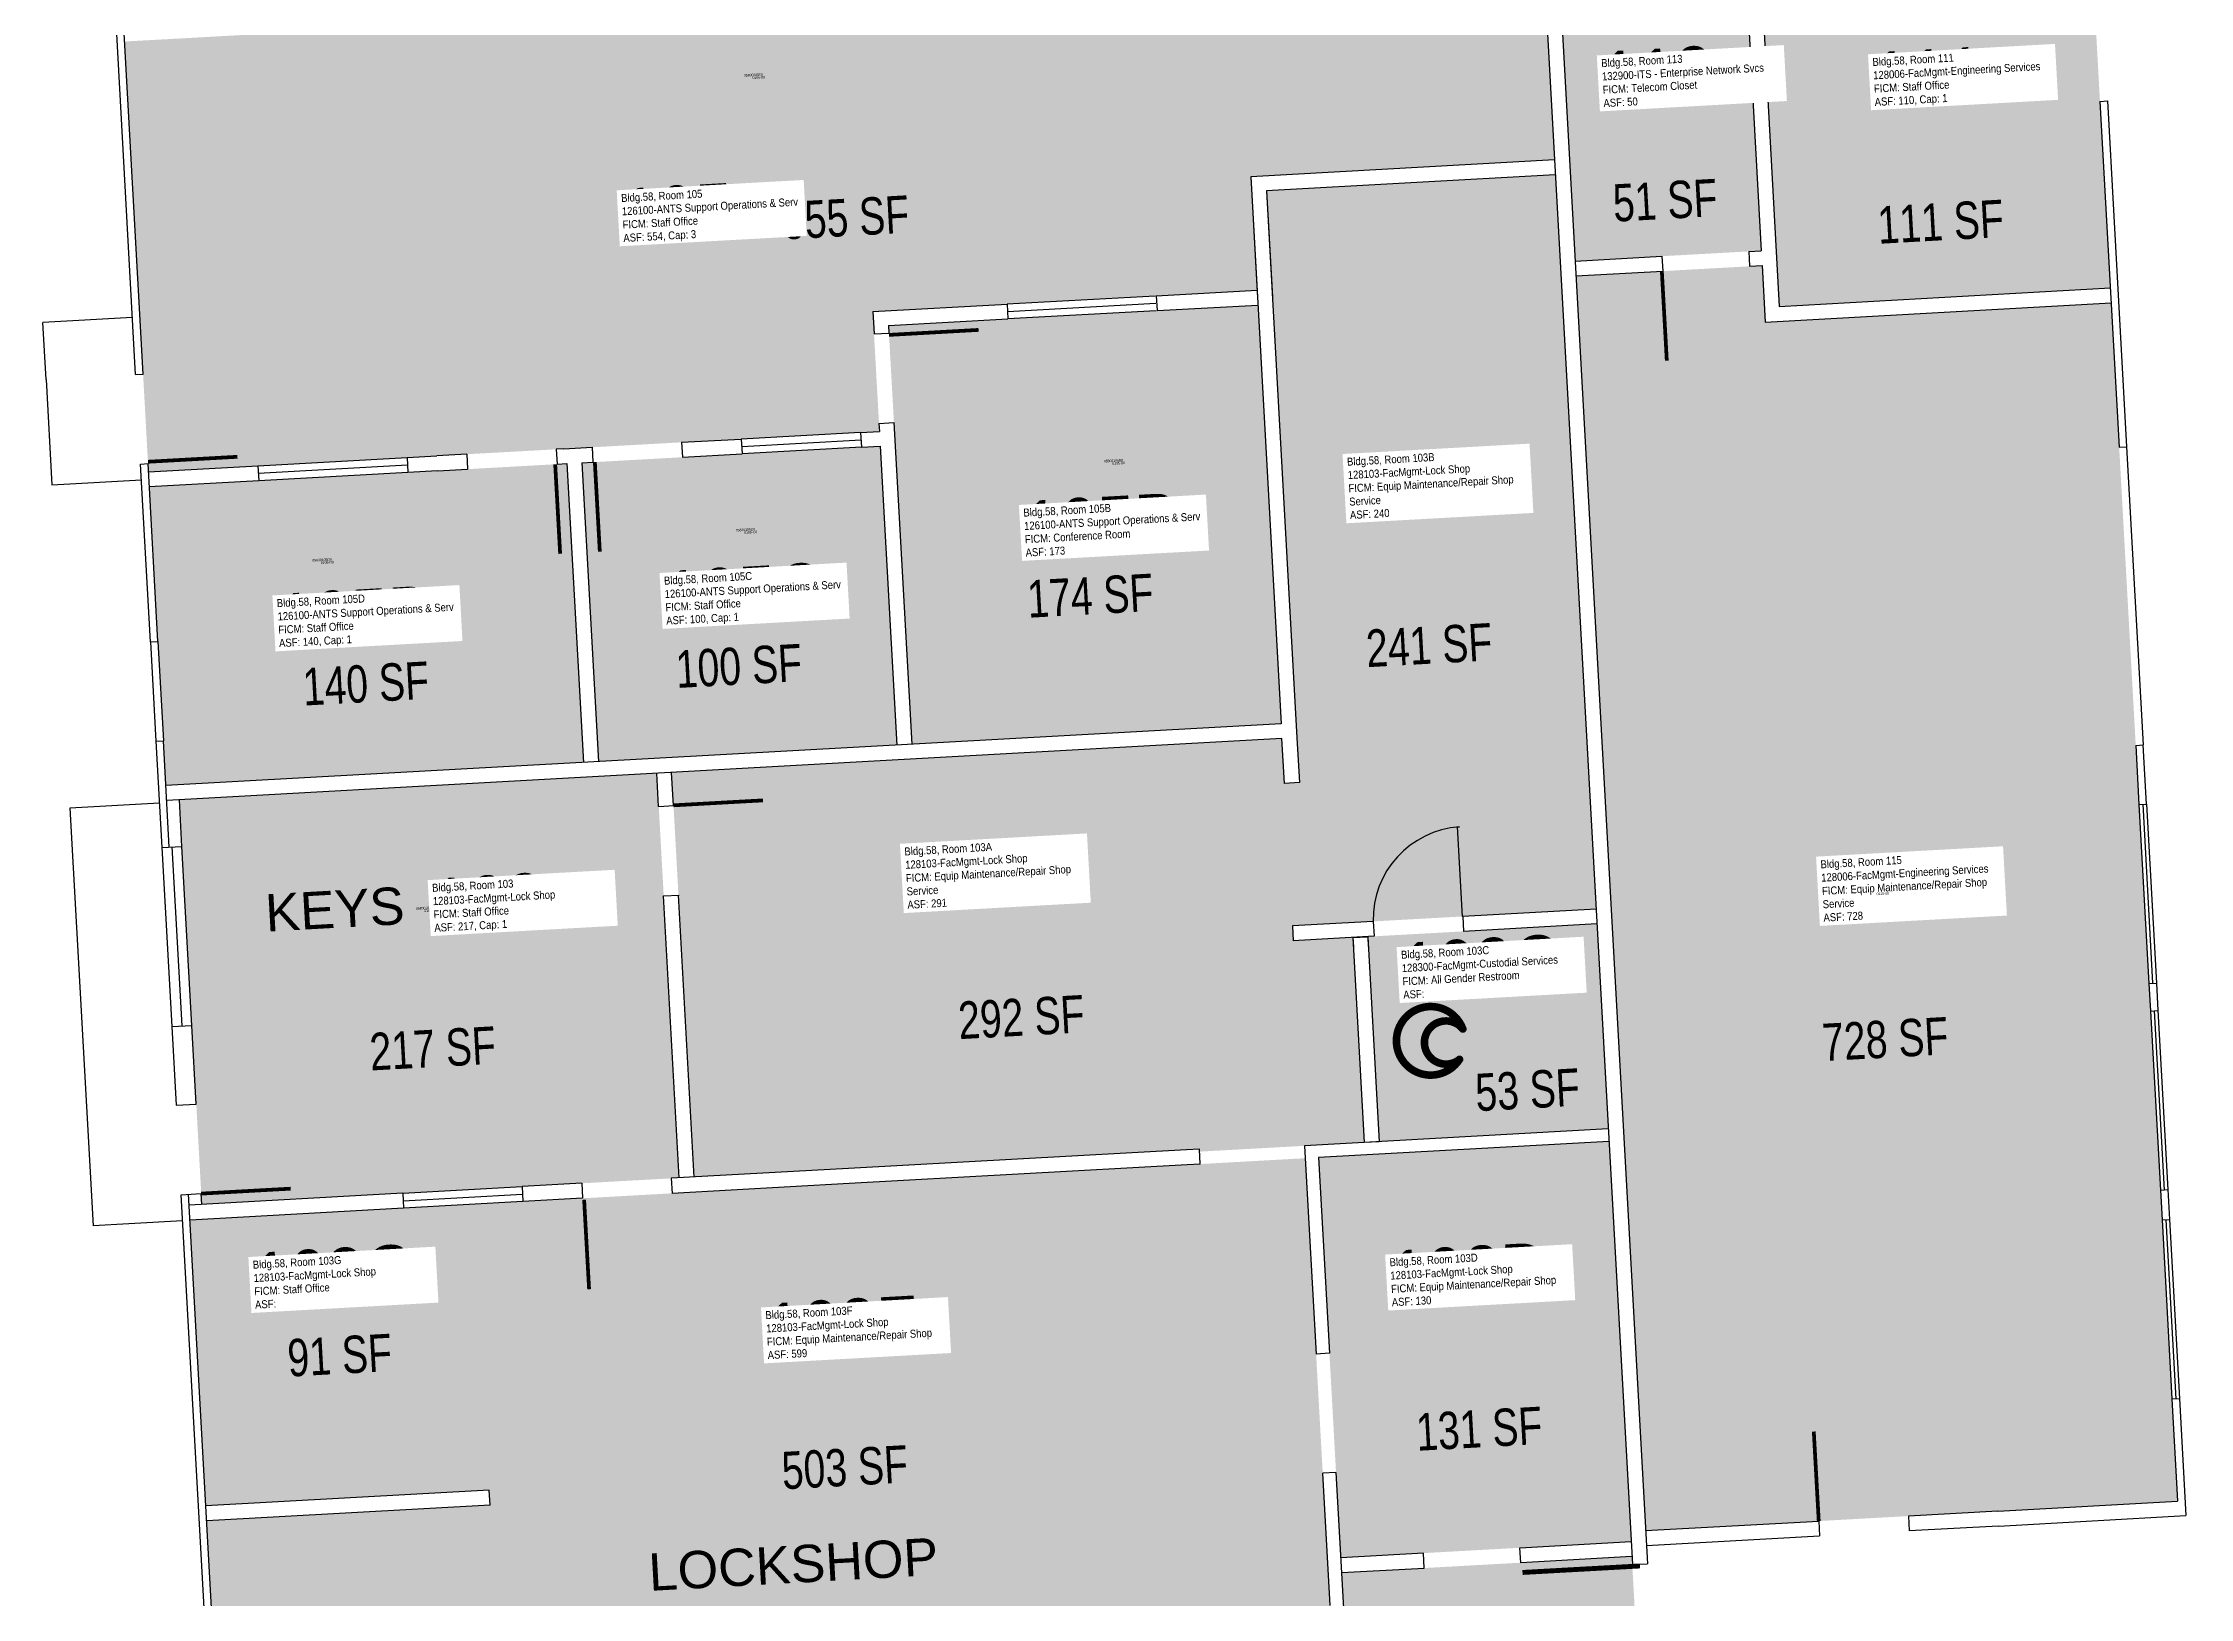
# Model space of a CAD drawing. Header units: inches. Extents: x 69211331 to 69212233, y 27686755 to 27688682.
# Drawn here: x 69211331 to 69212194, y 27687570 to 27688194 of the extents above; entities that cross this region are included whole.
import ezdxf
from ezdxf.enums import TextEntityAlignment as Align

# ---------------------------------------------------------------- set-up
doc = ezdxf.new("R2010")
doc.units = ezdxf.units.IN
doc.header["$LTSCALE"] = 100
doc.header["$MEASUREMENT"] = 0
doc.layers.get('0').update_dxf_attribs({"linetype": 'CONTINUOUS'})
for name, color, linetype in [('A-DOOR', 2, 'CONTINUOUS'), ('A-GLAZ', 1, 'CONTINUOUS'), ('A-IDEN-ICON', 4, 'CONTINUOUS'), ('A-IDEN-RNUM', 7, 'CONTINUOUS'), ('A-IDEN-SNUM', 4, 'CONTINUOUS'), ('A-IDEN-TEXT', 4, 'CONTINUOUS'), ('A-IDEN-VNUM', 4, 'CONTINUOUS'), ('A-SITE', 3, 'CONTINUOUS'), ('A-WALL', 5, 'CONTINUOUS'), ('AREA-TEXT', 3, 'CONTINUOUS'), ('Rooms-Category-Color', 7, 'CONTINUOUS'), ('Rooms-College-Color', 7, 'CONTINUOUS'), ('Rooms-Department-Color', 7, 'CONTINUOUS'), ('Rooms-Division-Color', 7, 'CONTINUOUS'), ('Rooms-Information', 7, 'CONTINUOUS')]:
    doc.layers.add(name, color=color, linetype=linetype)
doc.styles.add('Annotative', font='arial.ttf')
doc.styles.add('CP_AREA', font='arial.ttf', dxfattribs={"height": 15})
doc.styles.add('CP_ROOMSNUMBER', font='arial.ttf', dxfattribs={"height": 1})
doc.styles.add('CP_ROOMVNUMBER', font='arial.ttf', dxfattribs={"width": 0.85, "height": 0.075})

# ---------------------------------------------------------------- blocks, each defined once
blk = doc.blocks.new('CPBATH')
at = {"const_width": 0.0127}
for points in [[(0.0571, 0.0168, 0.861492), (-0.0551, 0, 1)], [(0.0571, 0.0168, 0.729002), (-0.0084, -0.0042, 1)], [(-0.0551, 0, 0.726902), (0.0487, -0.0337, 1)], [(-0.0084, -0.0042, 0.609468), (0.0487, -0.0337, 1)]]:
    blk.add_lwpolyline(points, format="xyb", dxfattribs=at)
at = {"const_width": 0.00637}
for points in [[(0.0544, 0.0152, 1), (0.0599, 0.0184, 1)], [(0.0459, -0.0353, 1), (0.0515, -0.0321, 1)]]:
    blk.add_lwpolyline(points, format="xyb", close=True, dxfattribs=at)

msp = doc.modelspace()

# ---------------------------------------------------------------- hatches: boundary and pattern name
at = {"layer": 'Rooms-Category-Color', "true_color": 0xfa9ba3}
for points in [[(69211490.53, 27688201.89), (69211570.11, 27688206.3), (69211688.09, 27688212.84), (69211934.06, 27688226.49), (69211938.45, 27688147.33), (69211816.52, 27688140.56), (69211819.04, 27688095.03), (69211664.69, 27688086.47), (69211667.37, 27688038.32), (69211373.82, 27688022.03), (69211364.23, 27688194.88), (69211428.04, 27688198.42), (69211436.94, 27688198.91), (69211466.97, 27688200.58)], [(69212022.09, 27688208.34), (69212155.05, 27688215.71), (69212161.7, 27688095.9), (69212028.73, 27688088.52)], [(69211671.02, 27688080.81), (69211819.37, 27688089.04), (69211828.7, 27687920.9), (69211680.35, 27687912.67)], [(69211667.7, 27688032.33), (69211674.35, 27687912.34), (69211554.54, 27687905.69), (69211547.88, 27688025.68)], [(69211541.89, 27688025.35), (69211374.15, 27688016.04), (69211380.81, 27687896.05), (69211548.55, 27687905.36)], [(69211386.23, 27687890.34), (69211578, 27687900.98), (69211587.01, 27687738.47), (69211395.24, 27687727.84)], [(69211510.68, 27687613.02), (69211396.86, 27687606.71), (69211390.49, 27687721.53), (69211504.31, 27687727.85)]]:
    msp.add_hatch(color=241, dxfattribs=at).paths.add_polyline_path(points)
at = {"layer": 'Rooms-Category-Color', "true_color": 0xadadad}
for points in [[(69211941.37, 27688203.86), (69212016.1, 27688208.01), (69212021.49, 27688110.87), (69211946.76, 27688106.73)], [(69211863.49, 27687835.36), (69211955.48, 27687840.46), (69211960.05, 27687758.12), (69211868.06, 27687753.02)]]:
    msp.add_hatch(color=253, dxfattribs=at).paths.add_polyline_path(points)
at = {"layer": 'Rooms-Category-Color', "true_color": 0xe3c5e1}
for points in [[(69211822.84, 27688134.9), (69211938.79, 27688141.34), (69211955.15, 27687846.45), (69211833.21, 27687839.69), (69211830.03, 27687896.94), (69211836.02, 27687897.27)], [(69211947.09, 27688100.74), (69212021.82, 27688104.88), (69212023.08, 27688082.2), (69212162.04, 27688089.91), (69212188.74, 27687608.65), (69211975.05, 27687596.79)], [(69211583.92, 27687901.31), (69211829.03, 27687914.91), (69211833.54, 27687833.7), (69211857.5, 27687835.03), (69211862.07, 27687752.68), (69211795.95, 27687749.02), (69211795.89, 27687750.06), (69211592.94, 27687738.8)], [(69211504.31, 27687727.85), (69211838.38, 27687746.38), (69211849.4, 27687547.77), (69211515.33, 27687529.24), (69211513.89, 27687555.2), (69211400.07, 27687548.88), (69211397.19, 27687600.72), (69211511.01, 27687607.03)], [(69211843.72, 27687746.68), (69211960.27, 27687753.14), (69211969.19, 27687592.39), (69211852.64, 27687585.92)], [(69211852.97, 27687579.93), (69211969.52, 27687586.4), (69211977.48, 27687442.93), (69211860.9, 27687436.46)]]:
    msp.add_hatch(color=254, dxfattribs=at).paths.add_polyline_path(points)
at = {"layer": 'Rooms-College-Color', "true_color": 0x80bc67}
for points in [[(69211490.53, 27688201.89), (69211570.11, 27688206.3), (69211688.09, 27688212.84), (69211934.06, 27688226.49), (69211938.45, 27688147.33), (69211816.52, 27688140.56), (69211819.04, 27688095.03), (69211664.69, 27688086.47), (69211667.37, 27688038.32), (69211373.82, 27688022.03), (69211364.23, 27688194.88), (69211428.04, 27688198.42), (69211436.94, 27688198.91), (69211466.97, 27688200.58)], [(69212022.09, 27688208.34), (69212155.05, 27688215.71), (69212161.7, 27688095.9), (69212028.73, 27688088.52)], [(69211941.37, 27688203.86), (69212016.1, 27688208.01), (69212021.49, 27688110.87), (69211946.76, 27688106.73)], [(69211822.84, 27688134.9), (69211938.79, 27688141.34), (69211955.15, 27687846.45), (69211833.21, 27687839.69), (69211830.03, 27687896.94), (69211836.02, 27687897.27)], [(69211947.09, 27688100.74), (69212021.82, 27688104.88), (69212023.08, 27688082.2), (69212162.04, 27688089.91), (69212188.74, 27687608.65), (69211975.05, 27687596.79)], [(69211671.02, 27688080.81), (69211819.37, 27688089.04), (69211828.7, 27687920.9), (69211680.35, 27687912.67)], [(69211667.7, 27688032.33), (69211674.35, 27687912.34), (69211554.54, 27687905.69), (69211547.88, 27688025.68)], [(69211541.89, 27688025.35), (69211374.15, 27688016.04), (69211380.81, 27687896.05), (69211548.55, 27687905.36)], [(69211583.92, 27687901.31), (69211829.03, 27687914.91), (69211833.54, 27687833.7), (69211857.5, 27687835.03), (69211862.07, 27687752.68), (69211795.95, 27687749.02), (69211795.89, 27687750.06), (69211592.94, 27687738.8)], [(69211386.23, 27687890.34), (69211578, 27687900.98), (69211587.01, 27687738.47), (69211395.24, 27687727.84)], [(69211504.31, 27687727.85), (69211838.38, 27687746.38), (69211849.4, 27687547.77), (69211515.33, 27687529.24), (69211513.89, 27687555.2), (69211400.07, 27687548.88), (69211397.19, 27687600.72), (69211511.01, 27687607.03)], [(69211843.72, 27687746.68), (69211960.27, 27687753.14), (69211969.19, 27687592.39), (69211852.64, 27687585.92)], [(69211852.97, 27687579.93), (69211969.52, 27687586.4), (69211977.48, 27687442.93), (69211860.9, 27687436.46)]]:
    msp.add_hatch(color=83, dxfattribs=at).paths.add_polyline_path(points)
at = {"layer": 'Rooms-College-Color', "true_color": 0xadadad}
for points in [[(69211863.49, 27687835.36), (69211955.48, 27687840.46), (69211960.05, 27687758.12), (69211868.06, 27687753.02)], [(69211510.68, 27687613.02), (69211396.86, 27687606.71), (69211390.49, 27687721.53), (69211504.31, 27687727.85)]]:
    msp.add_hatch(color=253, dxfattribs=at).paths.add_polyline_path(points)
at = {"layer": 'Rooms-Department-Color', "true_color": 0x80bc67}
for points in [[(69211490.53, 27688201.89), (69211570.11, 27688206.3), (69211688.09, 27688212.84), (69211934.06, 27688226.49), (69211938.45, 27688147.33), (69211816.52, 27688140.56), (69211819.04, 27688095.03), (69211664.69, 27688086.47), (69211667.37, 27688038.32), (69211373.82, 27688022.03), (69211364.23, 27688194.88), (69211428.04, 27688198.42), (69211436.94, 27688198.91), (69211466.97, 27688200.58)], [(69212022.09, 27688208.34), (69212155.05, 27688215.71), (69212161.7, 27688095.9), (69212028.73, 27688088.52)], [(69211822.84, 27688134.9), (69211938.79, 27688141.34), (69211955.15, 27687846.45), (69211833.21, 27687839.69), (69211830.03, 27687896.94), (69211836.02, 27687897.27)], [(69211947.09, 27688100.74), (69212021.82, 27688104.88), (69212023.08, 27688082.2), (69212162.04, 27688089.91), (69212188.74, 27687608.65), (69211975.05, 27687596.79)], [(69211671.02, 27688080.81), (69211819.37, 27688089.04), (69211828.7, 27687920.9), (69211680.35, 27687912.67)], [(69211667.7, 27688032.33), (69211674.35, 27687912.34), (69211554.54, 27687905.69), (69211547.88, 27688025.68)], [(69211541.89, 27688025.35), (69211374.15, 27688016.04), (69211380.81, 27687896.05), (69211548.55, 27687905.36)], [(69211583.92, 27687901.31), (69211829.03, 27687914.91), (69211833.54, 27687833.7), (69211857.5, 27687835.03), (69211862.07, 27687752.68), (69211795.95, 27687749.02), (69211795.89, 27687750.06), (69211592.94, 27687738.8)], [(69211386.23, 27687890.34), (69211578, 27687900.98), (69211587.01, 27687738.47), (69211395.24, 27687727.84)], [(69211504.31, 27687727.85), (69211838.38, 27687746.38), (69211849.4, 27687547.77), (69211515.33, 27687529.24), (69211513.89, 27687555.2), (69211400.07, 27687548.88), (69211397.19, 27687600.72), (69211511.01, 27687607.03)], [(69211843.72, 27687746.68), (69211960.27, 27687753.14), (69211969.19, 27687592.39), (69211852.64, 27687585.92)], [(69211510.68, 27687613.02), (69211396.86, 27687606.71), (69211390.49, 27687721.53), (69211504.31, 27687727.85)], [(69211852.97, 27687579.93), (69211969.52, 27687586.4), (69211977.48, 27687442.93), (69211860.9, 27687436.46)]]:
    msp.add_hatch(color=83, dxfattribs=at).paths.add_polyline_path(points)
at = {"layer": 'Rooms-Department-Color', "true_color": 0xacacac}
for points in [[(69211941.37, 27688203.86), (69212016.1, 27688208.01), (69212021.49, 27688110.87), (69211946.76, 27688106.73)], [(69211863.49, 27687835.36), (69211955.48, 27687840.46), (69211960.05, 27687758.12), (69211868.06, 27687753.02)]]:
    msp.add_hatch(color=253, dxfattribs=at).paths.add_polyline_path(points)
at = {"layer": 'Rooms-Division-Color', "true_color": 0x80bc67}
for points in [[(69211490.53, 27688201.89), (69211570.11, 27688206.3), (69211688.09, 27688212.84), (69211934.06, 27688226.49), (69211938.45, 27688147.33), (69211816.52, 27688140.56), (69211819.04, 27688095.03), (69211664.69, 27688086.47), (69211667.37, 27688038.32), (69211373.82, 27688022.03), (69211364.23, 27688194.88), (69211428.04, 27688198.42), (69211436.94, 27688198.91), (69211466.97, 27688200.58)], [(69212022.09, 27688208.34), (69212155.05, 27688215.71), (69212161.7, 27688095.9), (69212028.73, 27688088.52)], [(69211822.84, 27688134.9), (69211938.79, 27688141.34), (69211955.15, 27687846.45), (69211833.21, 27687839.69), (69211830.03, 27687896.94), (69211836.02, 27687897.27)], [(69211947.09, 27688100.74), (69212021.82, 27688104.88), (69212023.08, 27688082.2), (69212162.04, 27688089.91), (69212188.74, 27687608.65), (69211975.05, 27687596.79)], [(69211671.02, 27688080.81), (69211819.37, 27688089.04), (69211828.7, 27687920.9), (69211680.35, 27687912.67)], [(69211667.7, 27688032.33), (69211674.35, 27687912.34), (69211554.54, 27687905.69), (69211547.88, 27688025.68)], [(69211541.89, 27688025.35), (69211374.15, 27688016.04), (69211380.81, 27687896.05), (69211548.55, 27687905.36)], [(69211583.92, 27687901.31), (69211829.03, 27687914.91), (69211833.54, 27687833.7), (69211857.5, 27687835.03), (69211862.07, 27687752.68), (69211795.95, 27687749.02), (69211795.89, 27687750.06), (69211592.94, 27687738.8)], [(69211386.23, 27687890.34), (69211578, 27687900.98), (69211587.01, 27687738.47), (69211395.24, 27687727.84)], [(69211504.31, 27687727.85), (69211838.38, 27687746.38), (69211849.4, 27687547.77), (69211515.33, 27687529.24), (69211513.89, 27687555.2), (69211400.07, 27687548.88), (69211397.19, 27687600.72), (69211511.01, 27687607.03)], [(69211843.72, 27687746.68), (69211960.27, 27687753.14), (69211969.19, 27687592.39), (69211852.64, 27687585.92)], [(69211510.68, 27687613.02), (69211396.86, 27687606.71), (69211390.49, 27687721.53), (69211504.31, 27687727.85)], [(69211852.97, 27687579.93), (69211969.52, 27687586.4), (69211977.48, 27687442.93), (69211860.9, 27687436.46)]]:
    msp.add_hatch(color=83, dxfattribs=at).paths.add_polyline_path(points)
at = {"layer": 'Rooms-Division-Color', "true_color": 0xadadad}
for points in [[(69211941.37, 27688203.86), (69212016.1, 27688208.01), (69212021.49, 27688110.87), (69211946.76, 27688106.73)], [(69211863.49, 27687835.36), (69211955.48, 27687840.46), (69211960.05, 27687758.12), (69211868.06, 27687753.02)]]:
    msp.add_hatch(color=253, dxfattribs=at).paths.add_polyline_path(points)

# ---------------------------------------------------------------- linework, layer by layer
at = {"layer": 'A-DOOR'}
for p, q in [((69211899.58, 27687879.42), (69211900.33, 27687879.46)), ((69211901.57, 27687843.48), (69211899.58, 27687879.42))]:
    msp.add_line(p, q, dxfattribs=at)
for points in [[(69212157.01, 27688206.88, 1.5, 1.5, 0), (69212192.96, 27688208.87, 0, 0, 0), (69212192.92, 27688209.62, 0, 0, -0.414214), (69212158.97, 27688171.68, 0, 0, -0.414214)], [(69211981.59, 27688102.65, 1.5, 1.5, 0), (69211983.58, 27688066.7, 0, 0, 0), (69211982.84, 27688066.66, 0, 0, 0.414214), (69212016.79, 27688104.6, 0, 0, 0.414214)], [(69211671.23, 27688077.06, 1.5, 1.5, 0), (69211707.17, 27688079.06, 0, 0, 0), (69211707.13, 27688079.81, 0, 0, -0.414214), (69211673.18, 27688041.87, 0, 0, -0.414214)], [(69211373.59, 27688026.1, 1.5, 1.5, 0), (69211409.54, 27688028.1, 0, 0, 0), (69211409.58, 27688027.35, 0, 0, 0.414214), (69211371.64, 27688061.3, 0, 0, 0.414214)], [(69211537.15, 27688025.08, 1.5, 1.5, 0), (69211539.14, 27687989.14, 0, 0, 0), (69211539.89, 27687989.18, 0, 0, -0.414214), (69211501.95, 27688023.13, 0, 0, -0.414214)], [(69211553.07, 27688025.97, 1.5, 1.5, 0), (69211555.07, 27687990.02, 0, 0, 0), (69211554.32, 27687989.98, 0, 0, 0.414214), (69211588.27, 27688027.92, 0, 0, 0.414214)], [(69211584.67, 27687888.11, 1.5, 1.5, 0), (69211620.62, 27687890.1, 0, 0, 0), (69211620.58, 27687890.85, 0, 0, -0.400063), (69211586.62, 27687852.16, 0, 0, -0.414214)], [(69211394.97, 27687732.16, 1.5, 1.5, 0), (69211430.92, 27687734.15, 0, 0, 0), (69211430.96, 27687733.4, 0, 0, 0.399711), (69211392.98, 27687768.1, 0, 0, 0.414214)], [(69211548.77, 27687729.69, 1.5, 1.5, 0), (69211550.76, 27687693.75, 0, 0, 0), (69211550.02, 27687693.7, 0, 0, 0.400987), (69211584.71, 27687731.76, 0, 0, 0.414214)], [(69212044.6, 27687600.65, 1.5, 1.5, 0), (69212042.61, 27687636.6, 0, 0, 0), (69212041.86, 27687636.55, 0, 0, -0.399711), (69212080.55, 27687602.65, 0, 0, -0.414214)], [(69211972.81, 27687582.61, 1.97, 1.97, 0), (69211925.63, 27687580, 0, 0, 0), (69211925.57, 27687580.98, 0, 0, 0.400063), (69211975.48, 27687535.44, 0, 0, 0.414214)]]:
    msp.add_lwpolyline(points, format="xyseb", dxfattribs=at)
msp.add_arc((69211902.94, 27687842.24), 37.32, 94.01031, 181.15885, dxfattribs=at)
at = {"layer": 'A-GLAZ'}
for p, q in [((69211718.61, 27688089.49), (69211778.17, 27688092.76)), ((69211718.78, 27688086.48), (69211778.34, 27688089.75)), ((69211778.51, 27688086.74), (69211718.94, 27688083.47)), ((69211611.9, 27688035.27), (69211659.83, 27688037.93)), ((69211612.07, 27688032.26), (69211659.99, 27688034.92)), ((69211660.16, 27688031.91), (69211612.23, 27688029.25)), ((69211417.75, 27688024.5), (69211477.66, 27688027.82)), ((69211417.92, 27688021.49), (69211477.82, 27688024.81)), ((69211477.99, 27688021.8), (69211418.08, 27688018.48)), ((69211374.6, 27687953.8), (69211376.81, 27687913.86)), ((69211377.59, 27687953.96), (69211379.81, 27687914.02)), ((69212173.21, 27687888.48), (69212177.2, 27687816.59)), ((69212174.71, 27687888.56), (69212178.69, 27687816.67)), ((69212176.2, 27687888.64), (69212180.19, 27687816.75)), ((69211379.18, 27687871.17), (69211383.17, 27687799.28)), ((69211383.22, 27687871.39), (69211387.21, 27687799.5)), ((69211391.26, 27687799.73), (69211387.27, 27687871.62)), ((69212177.82, 27687805.49), (69212181.81, 27687733.6)), ((69212179.31, 27687805.57), (69212183.3, 27687733.68)), ((69212180.8, 27687805.65), (69212184.79, 27687733.76)), ((69211475.95, 27687732.31), (69211523.88, 27687734.97)), ((69211476.12, 27687729.3), (69211524.05, 27687731.96)), ((69211524.21, 27687728.95), (69211476.29, 27687726.29)), ((69212182.47, 27687721.57), (69212186.46, 27687649.68)), ((69212183.97, 27687721.65), (69212187.95, 27687649.77)), ((69212185.46, 27687721.74), (69212189.45, 27687649.85))]:
    msp.add_line(p, q, dxfattribs=at)
at = {"layer": 'A-SITE'}
for p, q in [((69211378.2, 27687888.94), (69211342.25, 27687886.95)), ((69211342.25, 27687886.95), (69211351.56, 27687719.2)), ((69211365.91, 27687720), (69211351.56, 27687719.2)), ((69211387.5, 27687721.2), (69211365.91, 27687720))]:
    msp.add_line(p, q, dxfattribs=at)
at = {"layer": 'A-WALL'}
for p, q in [((69211368.64, 27688061.13), (69211337.69, 27688619.06)), ((69211914.29, 27688582.83), (69211969.75, 27687583.19)), ((69211920.33, 27688583.16), (69211975.78, 27687583.53)), ((69211371.64, 27688061.3), (69211363.04, 27688216.23)), ((69212016.1, 27688208.01), (69212021.49, 27688110.87)), ((69212022.09, 27688208.34), (69212028.73, 27688088.52)), ((69212157.55, 27688170.85), (69212160.53, 27688171.02)), ((69212157.55, 27688170.85), (69212165.25, 27688032)), ((69212160.53, 27688171.02), (69212168.24, 27688032.16)), ((69211938.45, 27688147.33), (69211816.52, 27688140.56)), ((69211938.45, 27688147.33), (69211816.52, 27688140.56)), ((69211816.52, 27688140.56), (69211828.7, 27687920.9)), ((69211816.52, 27688140.56), (69211819.22, 27688091.9)), ((69211938.79, 27688141.34), (69211822.84, 27688134.9)), ((69211938.79, 27688141.34), (69211822.84, 27688134.9)), ((69211822.84, 27688134.9), (69211835.02, 27687915.24)), ((69211822.84, 27688134.9), (69211825.21, 27688092.23)), ((69211946.76, 27688106.73), (69211981.6, 27688108.66)), ((69211981.6, 27688108.66), (69211981.93, 27688102.67)), ((69212016.48, 27688110.59), (69212021.49, 27688110.87)), ((69212016.48, 27688110.59), (69212016.82, 27688104.6)), ((69211947.09, 27688100.74), (69211981.93, 27688102.67)), ((69212016.82, 27688104.6), (69212021.82, 27688104.88)), ((69212021.82, 27688104.88), (69212023.08, 27688082.2)), ((69211778.52, 27688092.78), (69211819.04, 27688095.03)), ((69211778.52, 27688092.78), (69211778.85, 27688086.79)), ((69212023.08, 27688082.2), (69212162.04, 27688089.91)), ((69212028.73, 27688088.52), (69212161.71, 27688095.9)), ((69211367.37, 27688084.05), (69211331.43, 27688082.06)), ((69211332.7, 27688059.14), (69211331.43, 27688082.06)), ((69211664.69, 27688086.47), (69211718.61, 27688089.46)), ((69211664.69, 27688086.47), (69211665.19, 27688077.48)), ((69211671.02, 27688080.81), (69211718.94, 27688083.47)), ((69211718.61, 27688089.46), (69211718.94, 27688083.47)), ((69211778.85, 27688086.79), (69211819.37, 27688089.04)), ((69211665.19, 27688077.48), (69211671.18, 27688077.81)), ((69211671.02, 27688080.81), (69211671.18, 27688077.81)), ((69211332.7, 27688059.14), (69211335.05, 27688016.83)), ((69211368.64, 27688061.13), (69211371.64, 27688061.3)), ((69211659.83, 27688037.9), (69211667.37, 27688038.32)), ((69211667.19, 27688041.53), (69211673.18, 27688041.87)), ((69211667.19, 27688041.53), (69211667.37, 27688038.32)), ((69211673.18, 27688041.87), (69211680.35, 27687912.67)), ((69211540.67, 27688031.29), (69211537.57, 27688031.12)), ((69211537.57, 27688031.12), (69211537.9, 27688025.13)), ((69211540.67, 27688031.29), (69211551.99, 27688031.92)), ((69211551.99, 27688031.92), (69211552.33, 27688025.93)), ((69211587.94, 27688033.91), (69211611.9, 27688035.24)), ((69211587.94, 27688033.91), (69211588.27, 27688027.92)), ((69211611.9, 27688035.24), (69211612.23, 27688029.25)), ((69211659.83, 27688037.9), (69211660.16, 27688031.91)), ((69211660.16, 27688031.91), (69211667.7, 27688032.33)), ((69211667.7, 27688032.33), (69211674.35, 27687912.34)), ((69212165.25, 27688032), (69212168.24, 27688032.16)), ((69212168.24, 27688032.16), (69212174.88, 27687912.35)), ((69211370.64, 27688025.19), (69211373.63, 27688025.35)), ((69211374.6, 27687953.8), (69211370.64, 27688025.19)), ((69211377.59, 27687953.96), (69211373.63, 27688025.35)), ((69211373.82, 27688022.03), (69211417.75, 27688024.47)), ((69211417.75, 27688024.47), (69211418.08, 27688018.48)), ((69211477.66, 27688027.79), (69211489.55, 27688028.45)), ((69211477.66, 27688027.79), (69211477.99, 27688021.8)), ((69211489.88, 27688022.46), (69211477.99, 27688021.8)), ((69211501.62, 27688029.12), (69211489.55, 27688028.45)), ((69211489.88, 27688022.46), (69211501.95, 27688023.13)), ((69211501.62, 27688029.12), (69211501.95, 27688023.13)), ((69211537.9, 27688025.13), (69211541.89, 27688025.35)), ((69211541.89, 27688025.35), (69211548.55, 27687905.36)), ((69211547.88, 27688025.68), (69211552.33, 27688025.93)), ((69211547.88, 27688025.68), (69211554.54, 27687905.69)), ((69211588.27, 27688027.92), (69211612.23, 27688029.25)), ((69211335.05, 27688016.83), (69211370.99, 27688018.82)), ((69211418.08, 27688018.48), (69211374.15, 27688016.04)), ((69211374.6, 27687953.8), (69211377.59, 27687953.96)), ((69211828.7, 27687920.9), (69211380.81, 27687896.05)), ((69211376.81, 27687913.86), (69211379.81, 27687914.02)), ((69211376.81, 27687913.86), (69211379.18, 27687871.17)), ((69211382.18, 27687871.33), (69211379.81, 27687914.02)), ((69211829.03, 27687914.91), (69211381.14, 27687890.06)), ((69211830.03, 27687896.94), (69211829.03, 27687914.91)), ((69211835.02, 27687915.24), (69211836.02, 27687897.27)), ((69212171.9, 27687912.18), (69212174.88, 27687912.35)), ((69212171.9, 27687912.18), (69212173.21, 27687888.48)), ((69212176.2, 27687888.64), (69212174.88, 27687912.35)), ((69211578.67, 27687887.69), (69211578, 27687900.98)), ((69211584.66, 27687888.02), (69211583.92, 27687901.31)), ((69211836.02, 27687897.27), (69211830.03, 27687896.94)), ((69211387.27, 27687871.62), (69211386.23, 27687890.34)), ((69211578.67, 27687887.69), (69211584.94, 27687888.04)), ((69212173.21, 27687888.48), (69212176.2, 27687888.64)), ((69211379.18, 27687871.17), (69211387.27, 27687871.62)), ((69211580.66, 27687851.75), (69211586.93, 27687852.09)), ((69211586.95, 27687738.47), (69211580.66, 27687851.75)), ((69211592.94, 27687738.8), (69211586.66, 27687852.08)), ((69211865.66, 27687841.49), (69211833.21, 27687839.69)), ((69211833.21, 27687839.69), (69211833.54, 27687833.7)), ((69211865.66, 27687841.49), (69211865.99, 27687835.5)), ((69211955.15, 27687846.45), (69211901.6, 27687843.48)), ((69211901.6, 27687843.48), (69211901.93, 27687837.49)), ((69211955.48, 27687840.46), (69211901.93, 27687837.49)), ((69211865.99, 27687835.5), (69211833.54, 27687833.7)), ((69211857.5, 27687835.03), (69211863.49, 27687835.36)), ((69211857.5, 27687835.03), (69211857.72, 27687831.13)), ((69211857.5, 27687835.03), (69211862.07, 27687752.68)), ((69211863.49, 27687835.36), (69211863.71, 27687831.46)), ((69211863.49, 27687835.36), (69211868.06, 27687753.02)), ((69212177.2, 27687816.59), (69212180.19, 27687816.75)), ((69212177.2, 27687816.59), (69212177.82, 27687805.49)), ((69212180.19, 27687816.75), (69212180.8, 27687805.65)), ((69212177.82, 27687805.49), (69212180.8, 27687805.65)), ((69211383.17, 27687799.28), (69211391.26, 27687799.73)), ((69211383.17, 27687799.28), (69211384.92, 27687767.66)), ((69211393.01, 27687768.11), (69211391.26, 27687799.73)), ((69211384.92, 27687767.66), (69211393.01, 27687768.11)), ((69211960.05, 27687758.12), (69211838.11, 27687751.35)), ((69211790.64, 27687749.77), (69211654.88, 27687742.24)), ((69211795.89, 27687750.06), (69211790.64, 27687749.77)), ((69211796.23, 27687744.04), (69211795.89, 27687750.06)), ((69211838.11, 27687751.35), (69211838.38, 27687746.38)), ((69211838.38, 27687746.38), (69211842.75, 27687667.74)), ((69211960.27, 27687753.14), (69211843.72, 27687746.68)), ((69211843.72, 27687746.68), (69211848.08, 27687668.04)), ((69211868.06, 27687753.02), (69211862.07, 27687752.68)), ((69211547.84, 27687736.3), (69211523.88, 27687734.97)), ((69211547.84, 27687736.3), (69211548.18, 27687730.28)), ((69211654.88, 27687742.24), (69211583.79, 27687738.3)), ((69211583.79, 27687738.3), (69211584.12, 27687732.27)), ((69211655.22, 27687736.22), (69211584.12, 27687732.27)), ((69211790.97, 27687743.75), (69211655.22, 27687736.22)), ((69211796.23, 27687744.04), (69211790.97, 27687743.75)), ((69211386.92, 27687731.71), (69211395, 27687732.16)), ((69211398.07, 27687530.74), (69211386.92, 27687731.71)), ((69211401.06, 27687530.91), (69211389.91, 27687731.88)), ((69211475.95, 27687732.31), (69211390.15, 27687727.55)), ((69211395.24, 27687727.84), (69211395, 27687732.16)), ((69211475.95, 27687732.31), (69211476.29, 27687726.29)), ((69211523.88, 27687734.97), (69211524.21, 27687728.95)), ((69211548.18, 27687730.28), (69211524.21, 27687728.95)), ((69212181.81, 27687733.6), (69212184.79, 27687733.76)), ((69212181.81, 27687733.6), (69212182.47, 27687721.57)), ((69212184.79, 27687733.76), (69212185.46, 27687721.74)), ((69211476.29, 27687726.29), (69211390.49, 27687721.53)), ((69212182.47, 27687721.57), (69212185.46, 27687721.74)), ((69211848.08, 27687668.04), (69211842.7, 27687667.74)), ((69212186.46, 27687649.68), (69212189.45, 27687649.85)), ((69212186.46, 27687649.68), (69212188.74, 27687608.65)), ((69212189.45, 27687649.85), (69212192.06, 27687602.82)), ((69211850.71, 27687620.11), (69211845.4, 27687619.82)), ((69211848.35, 27687566.74), (69211845.4, 27687619.82)), ((69211850.71, 27687620.11), (69211860.9, 27687436.46)), ((69211510.68, 27687613.02), (69211396.86, 27687606.71)), ((69211511.01, 27687607.03), (69211397.19, 27687600.72)), ((69211511.01, 27687607.03), (69211510.68, 27687613.02)), ((69212116.52, 27687604.64), (69212188.74, 27687608.65)), ((69211975.05, 27687596.79), (69212044.63, 27687600.65)), ((69212044.63, 27687600.65), (69212044.96, 27687594.66)), ((69212116.52, 27687604.64), (69212080.58, 27687602.65)), ((69212080.58, 27687602.65), (69212080.91, 27687596.66)), ((69212116.85, 27687598.65), (69212080.91, 27687596.66)), ((69212116.85, 27687598.65), (69212192.04, 27687602.82)), ((69211924.58, 27687589.91), (69211969.24, 27687592.39)), ((69211924.91, 27687583.92), (69211924.58, 27687589.91)), ((69211975.38, 27687590.8), (69212044.96, 27687594.66)), ((69211885.85, 27687587.76), (69211852.64, 27687585.92)), ((69211852.97, 27687579.93), (69211886.18, 27687581.77)), ((69211886.18, 27687581.77), (69211885.85, 27687587.76)), ((69211969.52, 27687586.4), (69211924.91, 27687583.92)), ((69211969.75, 27687583.19), (69211975.78, 27687583.53))]:
    msp.add_line(p, q, dxfattribs=at)

# ---------------------------------------------------------------- block references
at = {"layer": 'A-IDEN-ICON', "xscale": 240, "yscale": 240, "zscale": 240, "rotation": 3.18}
msp.add_blockref('CPBATH', (69211888.21, 27687793.49), dxfattribs=at)

# ---------------------------------------------------------------- texts
at = {"layer": 'A-IDEN-RNUM', "style": 'CP_ROOMSNUMBER', "width": 0.85}
for s, p in [('0105-00', (69211618.88, 27688180.46)), ('0113-00', (69211976.36, 27688179.46)), ('0111-00', (69212090.93, 27688179.52)), ('0105-B0', (69211763.45, 27688025.54)), ('0103-B0', (69211889.06, 27688014.84)), ('0105-C0', (69211615.65, 27687997.79)), ('0105-D0', (69211445.64, 27687985.69)), ('0103-A0', (69211711.34, 27687858.29)), ('0115-00', (69212070.32, 27687852.64)), ('0103-00', (69211487.11, 27687845.86)), ('0103-C0', (69211911.19, 27687822.34)), ('0103-G0', (69211450.8, 27687697.9)), ('0103-D0', (69211906.6, 27687698.7)), ('0103-F0', (69211654.45, 27687677.38))]:
    msp.add_text(s, height=1, rotation=3.17524, dxfattribs=at).set_placement(p, align=Align.MIDDLE)
at = {"layer": 'A-IDEN-SNUM', "style": 'CP_ROOMSNUMBER', "width": 0.85}
for s, p in [('0580010500', (69211616.77, 27688181.47)), ('0580011300', (69211974.26, 27688180.47)), ('0580011100', (69212088.83, 27688180.53)), ('05800105B0', (69211761.35, 27688026.54)), ('05800103B0', (69211886.96, 27688015.85)), ('05800105C0', (69211613.54, 27687998.8)), ('05800105D0', (69211443.53, 27687986.7)), ('05800103A0', (69211709.24, 27687859.3)), ('0580011500', (69212068.22, 27687853.65)), ('0580010300', (69211485.01, 27687846.86)), ('05800103C0', (69211909.09, 27687823.34)), ('05800103G0', (69211448.69, 27687698.91)), ('05800103D0', (69211904.5, 27687699.7)), ('05800103F0', (69211652.34, 27687678.39))]:
    msp.add_text(s, height=1, rotation=3.17524, dxfattribs=at).set_placement(p, align=Align.MIDDLE)
at = {"layer": 'A-IDEN-TEXT', "style": 'Annotative'}
for s, p in [('KEYS', (69211421.13, 27687837.36)), ('LOCKSHOP', (69211575.08, 27687572.59))]:
    msp.add_text(s, height=15, rotation=3.17524, dxfattribs=at).set_placement(p)
at = {"layer": 'A-IDEN-VNUM', "style": 'CP_ROOMVNUMBER', "width": 0.85}
for s, p in [('113', (69211979.87, 27688180.78)), ('111', (69212088.83, 27688180.53)), ('105', (69211586.3, 27688125.71)), ('103B', (69211886.96, 27688015.85)), ('105B', (69211756.69, 27688000.75)), ('105C', (69211613.14, 27687972.69)), ('105D', (69211457.67, 27687963.53)), ('103A', (69211709.24, 27687859.3)), ('115', (69212068.22, 27687853.65)), ('103', (69211510.39, 27687848.63)), ('103C', (69211909.09, 27687823.34)), ('103G', (69211448.69, 27687698.91)), ('103D', (69211904.5, 27687699.7)), ('103F', (69211652.34, 27687678.39))]:
    msp.add_text(s, height=22.5, rotation=3.17524, dxfattribs=at).set_placement(p, align=Align.MIDDLE)
at = {"layer": 'AREA-TEXT', "style": 'CP_AREA', "width": 0.75}
for s, p in [('555 SF', (69211653.94, 27688124.26)), ('51 SF', (69211982.88, 27688131.14)), ('111 SF', (69212093.53, 27688122.53)), ('174 SF', (69211752.04, 27687972.33)), ('241 SF', (69211888.11, 27687952.48)), ('100 SF', (69211610.89, 27687944.12)), ('140 SF', (69211461.08, 27687937.06)), ('292 SF', (69211724.32, 27687803.08)), ('217 SF', (69211487.95, 27687790.49)), ('728 SF', (69212071.27, 27687794.25)), ('53 SF', (69211927.61, 27687773.89)), ('91 SF', (69211450.58, 27687667.28)), ('131 SF', (69211908.22, 27687637.75)), ('503 SF', (69211653.45, 27687622.27))]:
    msp.add_text(s, height=15, rotation=3.17524, dxfattribs=at).set_placement(p, align=Align.MIDDLE_CENTER)

# ---------------------------------------------------------------- next in the draw order: texts
at = {"layer": 'Rooms-Information', "width": 72, "attachment_point": 7, "rotation": 3.17524, "style": 'CP_ROOMVNUMBER', "bg_fill": 3, "box_fill_scale": 1.5, "bg_fill_color": 256, "bg_fill_true_color": 13158600, "bg_fill_transparency": 0}
for s, insert, char_height in [('Bldg.58, Room 113^M^J132900-ITS - Enterprise Network Svcs^M^JFICM: Telecom Closet^M^JASF: 50', (69211958.23, 27688168.47), 3.2143), ('Bldg.58, Room 111^M^J128006-FacMgmt-Engineering Services^M^JFICM: Staff Office^M^JASF: 110, Cap: 1', (69212067.2, 27688168.02), 3.2143), ('Bldg.58, Room 105^M^J126100-ANTS Support Operations & Serv^M^JFICM: Staff Office^M^JASF: 554, Cap: 3', (69211564.66, 27688113.38), 3.2143), ('Bldg.58, Room 103B^M^J128103-FacMgmt-Lock Shop^M^JFICM: Equip Maintenance/Repair Shop Service^M^JASF: 240', (69211856.42, 27688003.04), 3.21429), ('Bldg.58, Room 105B^M^J126100-ANTS Support Operations & Serv^M^JFICM: Conference Room^M^JASF: 173', (69211726.16, 27687987.94), 3.2143), ('Bldg.58, Room 105C^M^J126100-ANTS Support Operations & Serv^M^JFICM: Staff Office^M^JASF: 100, Cap: 1', (69211581.87, 27687959.69), 3.21429), ('Bldg.58, Room 105D^M^J126100-ANTS Support Operations & Serv^M^JFICM: Staff Office^M^JASF: 140, Cap: 1', (69211426.39, 27687950.67), 3.21429), ('Bldg.58, Room 103A^M^J128103-FacMgmt-Lock Shop^M^JFICM: Equip Maintenance/Repair Shop Service^M^JASF: 291', (69211678.68, 27687846.49), 3.21429), ('Bldg.58, Room 115^M^J128006-FacMgmt-Engineering Services^M^JFICM: Equip Maintenance/Repair Shop Service^M^JASF: 728', (69212046.58, 27687841.33), 3.21429), ('Bldg.58, Room 103^M^J128103-FacMgmt-Lock Shop^M^JFICM: Staff Office^M^JASF: 217, Cap: 1', (69211488.75, 27687836.32), 3.2143), ('Bldg.58, Room 103C^M^J128300-FacMgmt-Custodial Services^M^JFICM: All Gender Restroom^M^JASF: ', (69211877.83, 27687810.35), 3.2143), ('Bldg.58, Room 103G^M^J128103-FacMgmt-Lock Shop^M^JFICM: Staff Office^M^JASF: ', (69211416.69, 27687685.87), 3.2143), ('Bldg.58, Room 103D^M^J128103-FacMgmt-Lock Shop^M^JFICM: Equip Maintenance/Repair Shop^M^JASF: 130', (69211873.23, 27687686.86), 3.2143), ('Bldg.58, Room 103F^M^J128103-FacMgmt-Lock Shop^M^JFICM: Equip Maintenance/Repair Shop^M^JASF: 599', (69211622.56, 27687665.62), 3.2143)]:
    msp.add_mtext(s, dxfattribs=dict(at, insert=insert, char_height=char_height))

doc.saveas('drawing.dxf')
